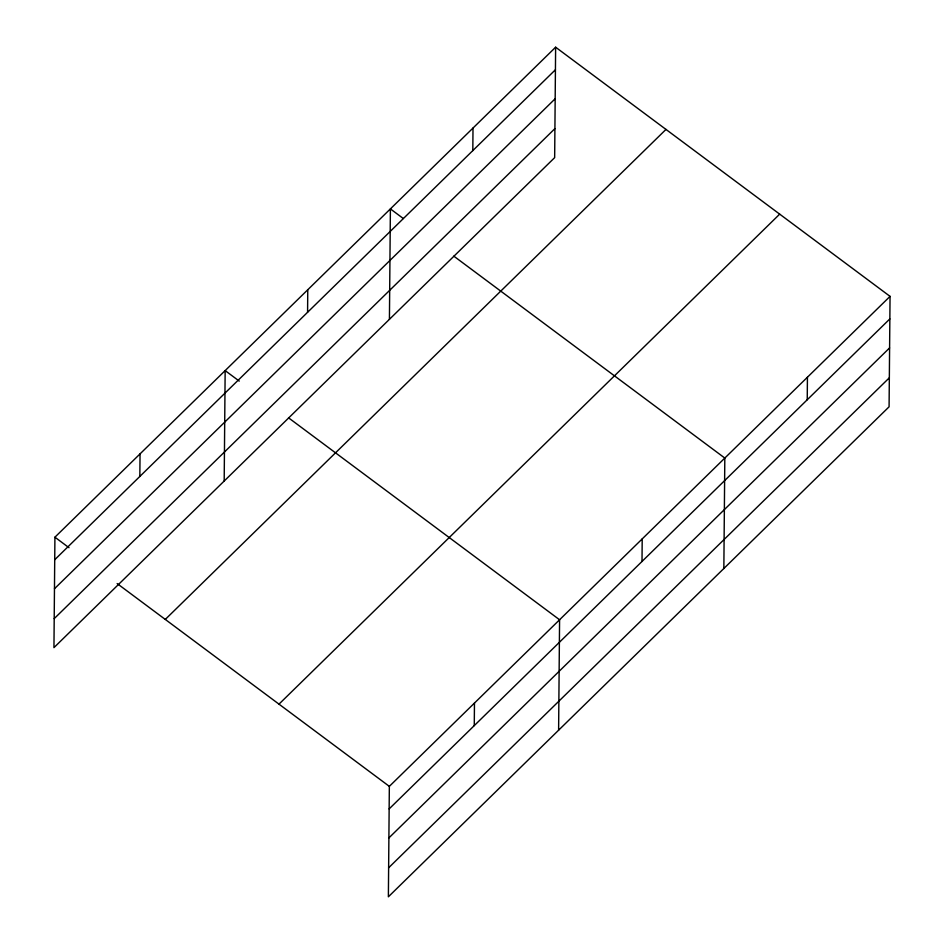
<?xml version="1.0" encoding="UTF-8"?>
<svg xmlns="http://www.w3.org/2000/svg" width="944" height="944" viewBox="0 0 944 944"><rect width="100%" height="100%" fill="white"/><g stroke="black" fill="none" stroke-linecap="round" stroke-linejoin="round"><path stroke-width="1.42" d="M555.627 47.2L54.917 537.195L53.95 647.631L554.659 157.636L555.627 47.2L890.05 296.369L889.083 406.805L388.373 896.8L389.341 786.364L890.05 296.369M139.842 476.449L140.042 453.899M224.188 481.027L225.156 370.603L239.245 381.093M307.579 312.299L307.768 289.749M389.424 319.332L390.391 208.895L403.3 218.524M472.814 150.592L473.003 128.054M474.266 725.617L474.466 703.068M558.612 730.196L559.58 619.771L288.557 417.838M642.003 561.468L642.203 538.918M723.847 568.5L724.815 458.064L453.793 256.131M807.238 399.76L807.427 377.222M54.717 559.745L555.426 69.75M54.469 588.749L555.166 98.754M54.209 618.627L554.907 128.632M165.283 619.429L665.98 129.422M278.987 704.141L779.685 214.146M389.14 808.914L889.85 318.919M388.893 837.918L889.59 347.923M388.633 867.796L889.331 377.801M54.917 537.195L69.006 547.697M117.139 583.557L389.341 786.364"/></g></svg>
